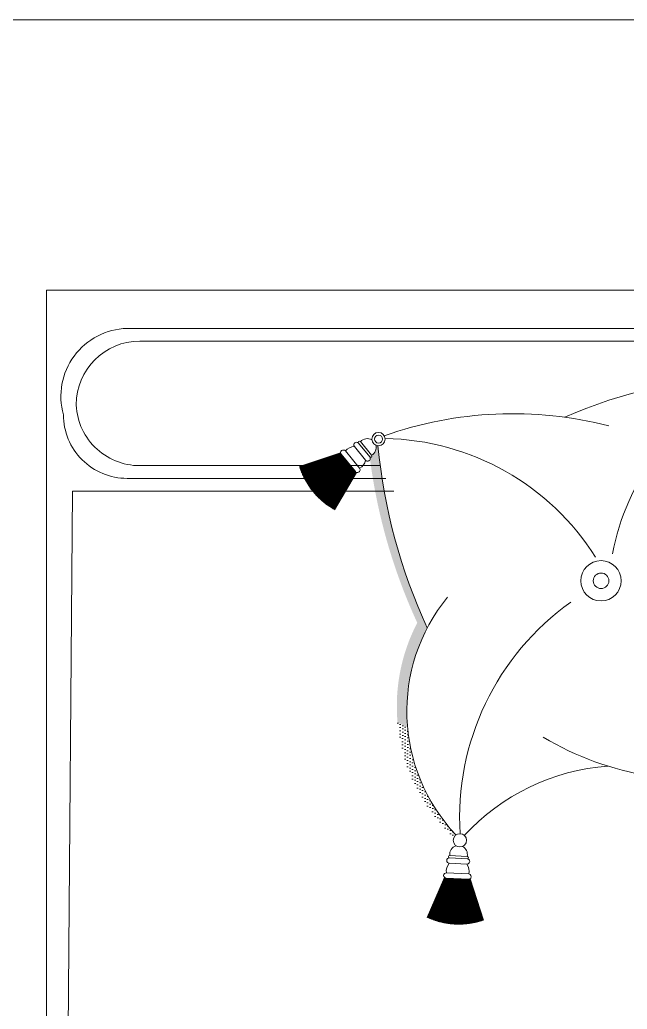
# Model space of a CAD drawing. Header units: inches. Extents: x 327481 to 195042051, y -335014 to 44773228.
# Drawn here: x 366650.39 to 366669.47, y -329051.75 to -329020.66 of the extents above; entities that cross this region are included whole.
import ezdxf

# ---------------------------------------------------------------- set-up
doc = ezdxf.new("R2010")
doc.units = ezdxf.units.IN
doc.header["$MEASUREMENT"] = 0
doc.layers.add('furniture', color=251, linetype='Continuous', lineweight=13)
doc.layers.add('PATHWAY', color=19, linetype='Continuous')
pattern_1 = [(242.8598708, (46.934024, 123.029515), (0.001786885337, -0.002433010644), [0, -0.0027])]

# ---------------------------------------------------------------- blocks, each defined once
blk = doc.blocks.new('sofa')
h = blk.add_hatch()
h.set_pattern_fill('DOTS', color=256, scale=0.0432, angle=602.85987, style=0)
h.set_pattern_definition(pattern_1)
h.paths.add_polyline_path([(-120.17001, 132.53983), (-120.17486, 132.53039, 0.038784), (-120.1489, 132.53475, -0.001847), (-120.15779, 132.54137, -0.018128)])
h.paths.add_polyline_path([(-120.15779, 132.54137, 0.001847), (-120.1489, 132.53475, 0.036379), (-120.12544, 132.54244, -0.005703), (-120.14315, 132.54443, -0.022025)])
h.paths.add_polyline_path([(-120.14315, 132.54443, 0.005703), (-120.12544, 132.54244, 0.1075), (-120.06599, 132.58345, -0.132171), (-120.06854, 132.58548, -0.127339)])
h = blk.add_hatch()
h.set_pattern_fill('DOTS', color=256, scale=0.0432, angle=602.85987, style=0)
h.set_pattern_definition(pattern_1)
h.paths.add_polyline_path([(-120.4355, 132.51192, -0.085347), (-120.43604, 132.50986, -0.346667), (-120.42655, 132.50583), (-120.42644, 132.50592, -0.962307), (-120.42491, 132.50419, 0.000005), (-120.4249, 132.50419, -0.266117), (-120.42243, 132.50451, 0.012545), (-120.39605, 132.50864, -0.01378), (-120.38691, 132.51889, -0.02307)])
h.paths.add_polyline_path([(-120.38691, 132.51889, 0.01378), (-120.39605, 132.50864, 0.063062), (-120.26855, 132.54898, -0.012257), (-120.27584, 132.55301, -0.054739)])
h.paths.add_polyline_path([(-120.24169, 132.53778, -0.012903), (-120.23699, 132.54727, -0.042691), (-120.26371, 132.55843, -0.00624), (-120.27584, 132.55301, 0.055194)])
h.paths.add_polyline_path([(-120.23699, 132.54727, 0.012903), (-120.24169, 132.53778, 0.099932), (-120.17486, 132.53039), (-120.17001, 132.53983, -0.100151)])
for p, q in [((-120.58209, 134.35946), (-120.58209, 132.19946)), ((-120.53409, 132.28745), (-120.53409, 132.79491)), ((-120.54609, 132.27545), (-120.54609, 132.78291)), ((-120.04918, 132.5795), (-120.04835, 132.59614)), ((-120.04687, 132.57938), (-120.04605, 132.59602)), ((-120.04187, 132.57913), (-120.04105, 132.59577)), ((-120.0328, 132.57649), (-120.03176, 132.5975)), ((-120.0278, 132.57624), (-120.02676, 132.59726)), ((-120.39271, 132.22405), (-120.39271, 132.52699)), ((-120.40471, 132.27545), (-120.40471, 132.51925)), ((-120.41671, 132.28745), (-120.41671, 132.51407)), ((-120.43933, 132.49535), (-120.42644, 132.50592)), ((-120.43786, 132.49357), (-120.42498, 132.50413)), ((-120.43469, 132.48969), (-120.4218, 132.50026)), ((-120.43055, 132.4812), (-120.41428, 132.49454)), ((-120.42738, 132.47733), (-120.41111, 132.49067)), ((-119.64009, 132.21805), (-120.39271, 132.22405)), ((-119.59809, 132.19946), (-120.58209, 132.19946))]:
    blk.add_line(p, q)
at = {"color": 8}
for p, q in [((-120.02722, 132.59883), (-119.98816, 132.61145)), ((-120.02707, 132.59859), (-119.98796, 132.61088)), ((-120.02695, 132.59834), (-119.98777, 132.6103)), ((-120.02691, 132.59417), (-119.98547, 132.60152)), ((-120.0269, 132.59444), (-119.98559, 132.60211)), ((-120.02688, 132.59472), (-119.98571, 132.60271)), ((-120.02687, 132.59499), (-119.98584, 132.6033)), ((-120.02686, 132.59808), (-119.98759, 132.60973)), ((-120.02686, 132.59527), (-119.98598, 132.60389)), ((-120.02684, 132.59555), (-119.98612, 132.60448)), ((-120.02683, 132.59583), (-119.98626, 132.60507)), ((-120.02681, 132.59611), (-119.98641, 132.60565)), ((-120.0268, 132.5964), (-119.98657, 132.60624)), ((-120.02679, 132.59782), (-119.98741, 132.60915)), ((-120.02679, 132.59668), (-119.98673, 132.60682)), ((-120.02677, 132.59697), (-119.9869, 132.60741)), ((-120.02676, 132.59754), (-119.98721, 132.60857)), ((-120.02676, 132.59725), (-119.98707, 132.60799)), ((-120.02711, 132.59015), (-119.9843, 132.5925)), ((-120.0271, 132.59041), (-119.98434, 132.5931)), ((-120.02709, 132.59067), (-119.98439, 132.59371)), ((-120.02707, 132.59094), (-119.98444, 132.59431)), ((-120.02706, 132.5912), (-119.9845, 132.59492)), ((-120.02705, 132.59147), (-119.98456, 132.59552)), ((-120.02703, 132.59174), (-119.98463, 132.59613)), ((-120.02702, 132.592), (-119.9847, 132.59673)), ((-120.02701, 132.59227), (-119.98478, 132.59733)), ((-120.02699, 132.59254), (-119.98486, 132.59793)), ((-120.02698, 132.59281), (-119.98495, 132.59853)), ((-120.02697, 132.59308), (-119.98504, 132.59913)), ((-120.02695, 132.59335), (-119.98514, 132.59973)), ((-120.02694, 132.59362), (-119.98525, 132.60033)), ((-120.02693, 132.59389), (-119.98536, 132.60092)), ((-120.02746, 132.58308), (-119.98519, 132.57616)), ((-120.02745, 132.58335), (-119.98508, 132.57676)), ((-120.02744, 132.58361), (-119.98499, 132.57736)), ((-120.02742, 132.58387), (-119.9849, 132.57796)), ((-120.02741, 132.58414), (-119.98481, 132.57856)), ((-120.0274, 132.5844), (-119.98473, 132.57916)), ((-120.02738, 132.58466), (-119.98466, 132.57976)), ((-120.02737, 132.58492), (-119.98459, 132.58037)), ((-120.02736, 132.58518), (-119.98452, 132.58097)), ((-120.02735, 132.58544), (-119.98446, 132.58158)), ((-120.02733, 132.5857), (-119.98441, 132.58218)), ((-120.02732, 132.58597), (-119.98436, 132.58279)), ((-120.02731, 132.58623), (-119.98432, 132.58339)), ((-120.02729, 132.58649), (-119.98428, 132.584)), ((-120.02728, 132.58675), (-119.98425, 132.58461)), ((-120.02728, 132.58675), (-119.98425, 132.58461)), ((-120.02727, 132.58701), (-119.98422, 132.58521)), ((-120.02725, 132.58727), (-119.9842, 132.58582)), ((-120.02724, 132.58753), (-119.98418, 132.58643)), ((-120.02723, 132.58779), (-119.98417, 132.58703)), ((-120.02722, 132.58805), (-119.98416, 132.58764)), ((-120.0272, 132.58831), (-119.98416, 132.58825)), ((-120.02719, 132.58857), (-119.98416, 132.58886)), ((-120.02718, 132.58883), (-119.98417, 132.58946)), ((-120.02716, 132.5891), (-119.98419, 132.59007)), ((-120.02715, 132.58936), (-119.98421, 132.59068)), ((-120.02714, 132.58962), (-119.98423, 132.59129)), ((-120.02712, 132.58988), (-119.98427, 132.59189)), ((-120.02842, 132.57471), (-119.9908, 132.55828)), ((-120.02825, 132.57494), (-119.99055, 132.55883)), ((-120.0281, 132.57518), (-119.99031, 132.55939)), ((-120.02798, 132.57542), (-119.99006, 132.55994)), ((-120.02789, 132.57569), (-119.98983, 132.5605)), ((-120.02783, 132.57596), (-119.98958, 132.56105)), ((-120.0278, 132.57624), (-119.98937, 132.56162)), ((-120.02779, 132.57653), (-119.98915, 132.56218)), ((-120.02778, 132.57681), (-119.98892, 132.56274)), ((-120.02776, 132.5771), (-119.98871, 132.56331)), ((-120.02775, 132.57738), (-119.98849, 132.56388)), ((-120.02773, 132.57766), (-119.98829, 132.56444)), ((-120.02772, 132.57794), (-119.98808, 132.56502)), ((-120.02771, 132.57822), (-119.98789, 132.56559)), ((-120.02769, 132.5785), (-119.98769, 132.56616)), ((-120.02768, 132.57878), (-119.9875, 132.56674)), ((-120.02766, 132.57905), (-119.98732, 132.56732)), ((-120.02765, 132.57933), (-119.98714, 132.5679)), ((-120.02764, 132.5796), (-119.98697, 132.56848)), ((-120.02762, 132.57987), (-119.9868, 132.56906)), ((-120.02761, 132.58014), (-119.98664, 132.56964)), ((-120.0276, 132.58042), (-119.98648, 132.57023)), ((-120.02758, 132.58069), (-119.98633, 132.57082)), ((-120.02757, 132.58096), (-119.98618, 132.57141)), ((-120.02756, 132.58122), (-119.98604, 132.572)), ((-120.02754, 132.58149), (-119.9859, 132.57259)), ((-120.02753, 132.58176), (-119.98577, 132.57318)), ((-120.02752, 132.58202), (-119.98564, 132.57377)), ((-120.0275, 132.58229), (-119.98552, 132.57437)), ((-120.02749, 132.58256), (-119.9854, 132.57496)), ((-120.02748, 132.58282), (-119.98529, 132.57556)), ((-120.41242, 132.48959), (-120.37845, 132.46542)), ((-120.41221, 132.48977), (-120.37812, 132.46593)), ((-120.41199, 132.48995), (-120.37778, 132.46643)), ((-120.41177, 132.49013), (-120.37745, 132.46694)), ((-120.41155, 132.49031), (-120.37713, 132.46745)), ((-120.41133, 132.49049), (-120.37681, 132.46796)), ((-120.41111, 132.49067), (-120.37649, 132.46848)), ((-120.4109, 132.49086), (-120.37615, 132.46898)), ((-120.41071, 132.49107), (-120.37586, 132.46951)), ((-120.41056, 132.4913), (-120.37555, 132.47004)), ((-120.41043, 132.49154), (-120.37525, 132.47056)), ((-120.41032, 132.4918), (-120.37495, 132.47109)), ((-120.42372, 132.48032), (-120.40299, 132.44325)), ((-120.42352, 132.48049), (-120.40246, 132.44354)), ((-120.42331, 132.48066), (-120.40193, 132.44384)), ((-120.4231, 132.48083), (-120.4014, 132.44414)), ((-120.4229, 132.481), (-120.40088, 132.44444)), ((-120.42269, 132.48117), (-120.40036, 132.44475)), ((-120.42249, 132.48134), (-120.39984, 132.44506)), ((-120.42228, 132.48151), (-120.39932, 132.44538)), ((-120.42208, 132.48167), (-120.3988, 132.44571)), ((-120.42187, 132.48184), (-120.39829, 132.44603)), ((-120.42167, 132.48201), (-120.39778, 132.44636)), ((-120.42147, 132.48218), (-120.39728, 132.4467)), ((-120.42126, 132.48234), (-120.39678, 132.44704)), ((-120.42106, 132.48251), (-120.39628, 132.44739)), ((-120.42086, 132.48268), (-120.39578, 132.44774)), ((-120.42065, 132.48284), (-120.39528, 132.44809)), ((-120.42045, 132.48301), (-120.39479, 132.44845)), ((-120.42025, 132.48317), (-120.39431, 132.44881)), ((-120.42005, 132.48334), (-120.39382, 132.44918)), ((-120.41985, 132.4835), (-120.39334, 132.44955)), ((-120.41964, 132.48367), (-120.39286, 132.44992)), ((-120.41944, 132.48384), (-120.39239, 132.4503)), ((-120.41924, 132.484), (-120.39192, 132.45068)), ((-120.41924, 132.484), (-120.39192, 132.45068)), ((-120.41904, 132.48417), (-120.39145, 132.45107)), ((-120.41884, 132.48433), (-120.39098, 132.45146)), ((-120.41864, 132.4845), (-120.39052, 132.45186)), ((-120.41843, 132.48466), (-120.39006, 132.45226)), ((-120.41823, 132.48483), (-120.38961, 132.45266)), ((-120.41803, 132.48499), (-120.38916, 132.45307)), ((-120.41783, 132.48516), (-120.38871, 132.45348)), ((-120.41763, 132.48533), (-120.38827, 132.4539)), ((-120.41742, 132.48549), (-120.38783, 132.45431)), ((-120.41722, 132.48566), (-120.38739, 132.45474)), ((-120.41702, 132.48582), (-120.38696, 132.45516)), ((-120.41681, 132.48599), (-120.38653, 132.45559)), ((-120.41661, 132.48616), (-120.38611, 132.45603)), ((-120.41641, 132.48633), (-120.38569, 132.45647)), ((-120.4162, 132.48649), (-120.38527, 132.45691)), ((-120.416, 132.48666), (-120.38486, 132.45735)), ((-120.41579, 132.48683), (-120.38445, 132.4578)), ((-120.41558, 132.487), (-120.38404, 132.45825)), ((-120.41538, 132.48717), (-120.38364, 132.45871)), ((-120.41517, 132.48734), (-120.38324, 132.45917)), ((-120.41496, 132.48751), (-120.38285, 132.45963)), ((-120.41476, 132.48768), (-120.38246, 132.46009)), ((-120.41455, 132.48785), (-120.38207, 132.46056)), ((-120.41434, 132.48802), (-120.38169, 132.46103)), ((-120.41413, 132.48819), (-120.38132, 132.46151)), ((-120.41392, 132.48837), (-120.38094, 132.46199)), ((-120.41371, 132.48854), (-120.38057, 132.46247)), ((-120.4135, 132.48871), (-120.38021, 132.46295)), ((-120.41328, 132.48889), (-120.37985, 132.46344)), ((-120.41307, 132.48906), (-120.37949, 132.46393)), ((-120.41286, 132.48924), (-120.37914, 132.46443)), ((-120.41264, 132.48941), (-120.3788, 132.46492)), ((-120.42892, 132.47676), (-120.41582, 132.43786)), ((-120.42864, 132.47678), (-120.41524, 132.43804)), ((-120.42836, 132.47683), (-120.41467, 132.43823)), ((-120.4281, 132.47691), (-120.4141, 132.43843)), ((-120.42785, 132.47702), (-120.41352, 132.43862)), ((-120.4276, 132.47716), (-120.41295, 132.43881)), ((-120.42738, 132.47733), (-120.41239, 132.43904)), ((-120.42715, 132.47751), (-120.41182, 132.43925)), ((-120.42693, 132.47769), (-120.41125, 132.43946)), ((-120.42671, 132.47787), (-120.41069, 132.43968)), ((-120.42649, 132.47805), (-120.41013, 132.4399)), ((-120.42627, 132.47823), (-120.40956, 132.44013)), ((-120.42606, 132.47841), (-120.409, 132.44037)), ((-120.42584, 132.47859), (-120.40845, 132.4406)), ((-120.42563, 132.47876), (-120.40789, 132.44085)), ((-120.42541, 132.47894), (-120.40734, 132.4411)), ((-120.4252, 132.47911), (-120.40679, 132.44135)), ((-120.42499, 132.47929), (-120.40624, 132.44161)), ((-120.42477, 132.47946), (-120.40569, 132.44187)), ((-120.42456, 132.47964), (-120.40515, 132.44213)), ((-120.42435, 132.47981), (-120.40461, 132.44241)), ((-120.42414, 132.47998), (-120.40407, 132.44268)), ((-120.42393, 132.48015), (-120.40353, 132.44296))]:
    blk.add_line(p, q, dxfattribs=at)
for centre, radius in [((-120.30816, 132.72222), 0.01901), ((-120.30816, 132.72222), 0.00733), ((-120.06349, 132.5892), 0.00627), ((-120.44175, 132.51247), 0.00627), ((-120.44175, 132.51247), 0.00378)]:
    blk.add_circle(centre, radius)
for centre, radius, start, end in [((-120.40185, 132.8123), 0.2811, 329.06707, 12.90506), ((-120.0409, 132.87399), 0.46059, 181.67328, 203.79562), ((-120.29018, 132.95862), 0.22985, 207.80041, 259.12147), ((-120.10404, 132.63901), 0.36165, 165.48342, 199.55909), ((-119.92875, 132.74397), 0.20528, 184.25444, 227.25312), ((-120.20256, 132.51415), 0.23984, 122.24832, 178.90966), ((-120.08488, 132.8381), 0.24924, 215.41562, 273.47834), ((-120.0503, 132.58789), 0.00833, 76.51874, 152.99766), ((-120.0472, 132.59608), 0.00116, 357.1509, 177.1509), ((-120.04355, 132.5959), 0.0025, 357.1509, 177.1509), ((-120.03468, 132.58739), 0.01053, 73.90474, 127.20603), ((-120.02926, 132.59738), 0.0025, 357.1509, 177.1509), ((-120.18513, 132.70906), 0.1699, 230.67378, 313.33293), ((-120.0503, 132.58789), 0.00833, 195.66179, 277.78305), ((-120.04803, 132.57944), 0.00116, 177.1509, 357.1509), ((-120.04437, 132.57926), 0.0025, 177.1509, 357.1509), ((-120.0347, 132.58685), 0.01053, 227.09576, 280.39705), ((-120.0303, 132.57636), 0.0025, 177.1509, 357.1509), ((-120.48673, 133.04169), 0.53224, 275.52389, 294.77303), ((-120.43386, 132.50182), 0.00833, 28.72519, 105.20411), ((-120.43386, 132.50182), 0.00833, 147.86824, 229.9895), ((-120.42571, 132.50503), 0.00116, 309.35735, 129.35735), ((-120.42339, 132.5022), 0.0025, 309.35735, 129.35735), ((-120.42374, 132.48991), 0.01053, 26.11119, 79.41248), ((-120.43859, 132.49446), 0.00116, 129.35735, 309.35735), ((-120.43627, 132.49163), 0.0025, 129.35735, 309.35735), ((-120.42415, 132.48957), 0.01053, 179.30221, 232.6035), ((-120.41269, 132.49261), 0.0025, 309.35735, 129.35735), ((-120.42896, 132.47926), 0.0025, 129.35735, 309.35735), ((-120.47409, 132.28745), 0.06, 180, 270), ((-120.47671, 132.28745), 0.06, 270, 0), ((-120.48205, 132.27713), 0.06407, 181.49852, 285.70362), ((-120.46471, 132.27545), 0.06, 270, 0)]:
    blk.add_arc(centre, radius, start, end)

msp = doc.modelspace()

# ---------------------------------------------------------------- linework, layer by layer
at = {"layer": 'furniture'}
msp.add_lwpolyline([(366508.222, -329316.098), (366508.222, -329020.663), (366761.3, -329020.663), (366761.3, -329316.098)], close=True, dxfattribs=at)
at = {"layer": 'PATHWAY', "lineweight": 0}
msp.add_lwpolyline([(366508.222, -329020.663), (366761.3, -329020.663), (366761.3, -329316.098), (366508.222, -329316.098), (366508.222, -329020.663)], dxfattribs=at)

# ---------------------------------------------------------------- block references
at = {"layer": 'furniture', "xscale": 33.33333333372857, "yscale": 33.33333333372857, "zscale": 33.33333333372857, "rotation": 270.0000000000625}
msp.add_blockref('sofa', (362244.578, -333048.564), dxfattribs=at)

doc.saveas('drawing.dxf')
